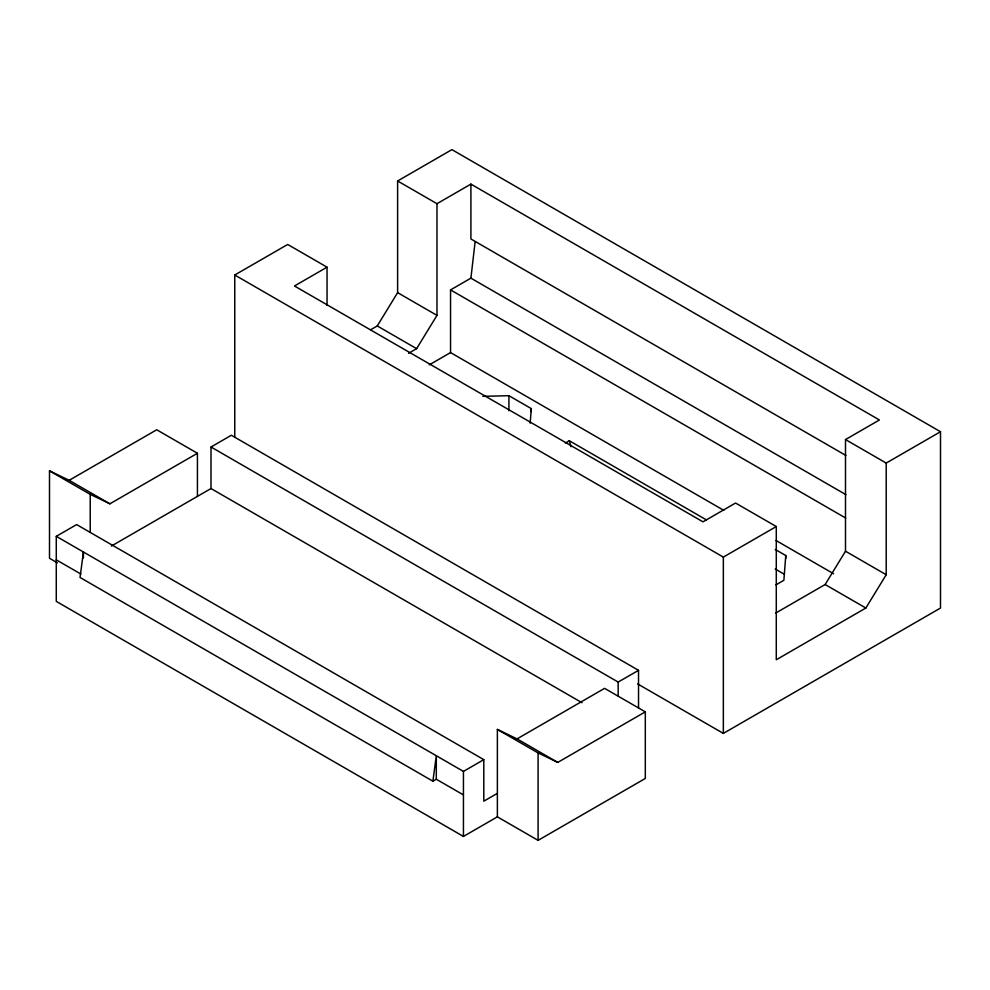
<?xml version="1.0" encoding="UTF-8"?>
<svg xmlns="http://www.w3.org/2000/svg" width="990" height="990" viewBox="0 0 990 990"><rect width="100%" height="100%" fill="white"/><g stroke="black" fill="none" stroke-linecap="round" stroke-linejoin="round"><path stroke-width="1.49" d="M508.91 410.751L508.922 395.691L482.873 396.346M530.182 423.175L531.296 408.61L508.922 395.691M775.244 549.45L785.763 555.526L783.882 580.288L775.9 584.892M723.789 510.345L450.549 352.589L450.549 289.897L470.906 278.153L475.138 241.585M83.432 557.877L83.432 551.999L80.042 577.467L432.902 781.197L436.305 755.729L436.305 779.241L463.444 794.908M370.582 329.806L377.264 325.945L397.621 292.644L397.621 180.984L451.91 149.638L940.5 431.727L940.5 608.033L723.343 733.404L637.684 683.942M408.598 353.306L416.617 348.666L436.986 315.365L436.986 203.705L397.621 180.984M775.677 613.082L825.14 584.521L845.497 551.22L845.497 439.56L879.429 419.97L470.906 184.115L436.986 203.705M327.046 305.452L327.046 267.176L294.476 285.986L702.987 521.841L735.558 503.031L776.284 526.532L776.284 659.748L865.854 608.033L886.211 574.732L886.211 463.072L940.5 431.727M234.754 437.394L234.754 275.01L287.694 244.456L327.046 267.176M57.383 562.827L49.5 558.273L49.5 470.844L69.176 480.311L156.717 429.771L197.431 453.272L197.431 496.374M49.5 470.844L90.214 494.344L109.89 503.811L197.431 453.272M497.376 816.849L497.376 729.42L517.052 738.887L604.593 688.347L645.307 711.86L645.307 778.462L538.09 840.362L497.376 816.849L463.444 836.439L56.282 601.375L56.282 536.332L76.638 524.576L483.801 759.652L483.801 801.182L497.376 793.349M582.009 702.727L211.006 488.54L211.006 447.01L231.363 435.254L638.525 670.329L638.525 707.677M111.4 546.047L211.006 488.54M429.264 364.877L450.549 352.589M565.364 443.013L569.312 440.736L706.415 519.899M234.754 275.01L723.343 557.098L776.284 526.532M432.902 781.197L436.305 779.241M56.282 536.332L463.444 771.408L483.801 759.652M211.006 447.01L618.168 682.073L638.525 670.329M497.376 729.42L538.09 752.92L557.766 762.399L645.307 711.86M845.497 439.56L886.211 463.072M845.943 455.487L470.906 238.974L470.906 184.115M470.906 278.153L845.943 494.666M450.549 289.897L845.67 518.018M397.621 292.644L436.986 315.365M845.497 551.22L886.211 574.732M776.024 540.503L833.617 573.755M377.264 325.945L416.617 348.666M825.14 584.521L865.854 608.033M775.244 569.04L784.464 574.361M69.176 480.311L109.89 503.811M517.052 738.887L557.766 762.399M56.282 559.845L80.846 574.014M569.312 440.736L571.02 446.676M785.763 555.526L785.775 558.546M531.296 408.61L531.296 411.617M723.343 557.098L723.343 733.404M618.168 682.073L618.168 695.921M538.09 752.92L538.09 840.362M463.444 771.408L463.444 836.439M90.214 494.344L90.214 532.397"/></g></svg>
